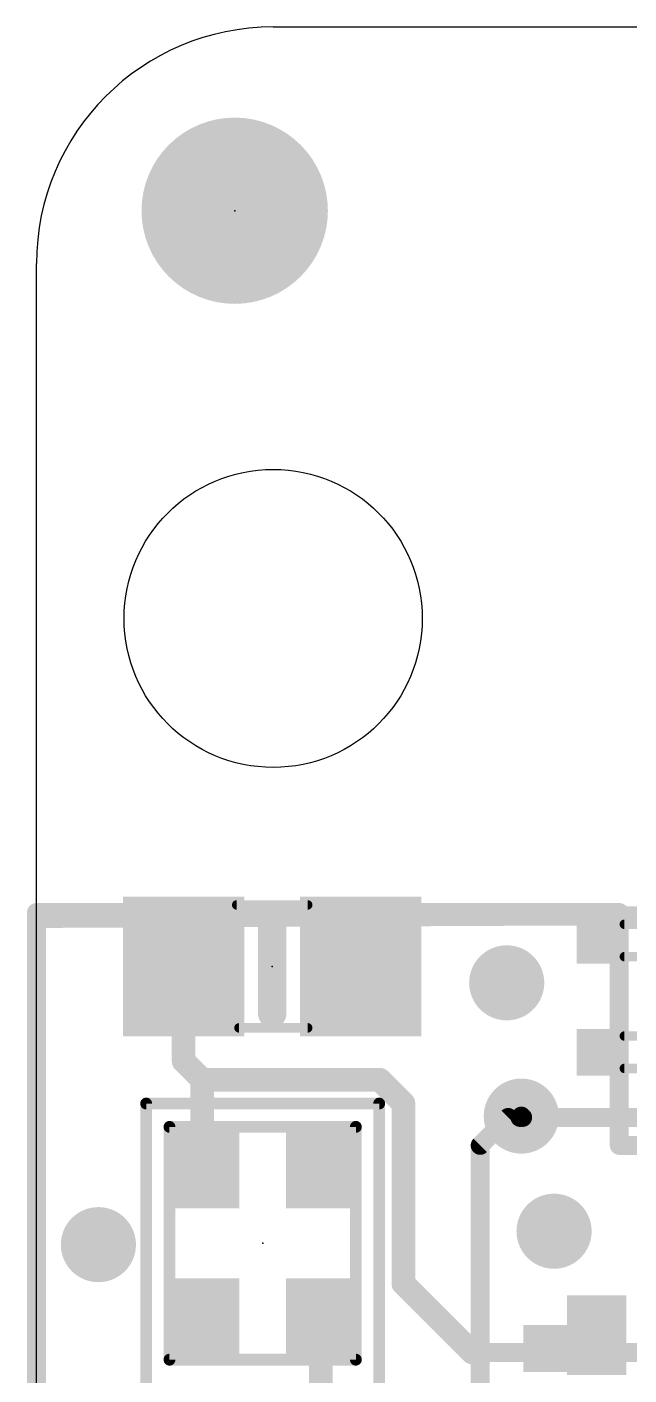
# Model space of a CAD drawing. Extents: x -0.1 to 28.1, y -0.3 to 29.2.
# Drawn here: x -0.1 to 6.36, y 14.74 to 29.21 of the extents above; entities that cross this region are included whole.
import ezdxf

# ---------------------------------------------------------------- set-up
doc = ezdxf.new("R2010")
doc.units = 0
for name, color, linetype in [('1', 12, 'CONTINUOUS'), ('16', 132, 'CONTINUOUS'), ('18', 110, 'CONTINUOUS'), ('20', 53, 'CONTINUOUS'), ('21', 40, 'CONTINUOUS'), ('22', 6, 'CONTINUOUS'), ('23', 53, 'CONTINUOUS'), ('39', 12, 'CONTINUOUS'), ('41', 12, 'CONTINUOUS'), ('51', 253, 'CONTINUOUS')]:
    doc.layers.add(name, color=color, linetype=linetype)

# ---------------------------------------------------------------- blocks, each defined once
blk = doc.blocks.new('RECT')
blk.add_solid([(-0.5, -0.5), (0.5, -0.5), (-0.5, 0.5), (0.5, 0.5)])
blk = doc.blocks.new('PIE')
at = {"const_width": 0.5}
blk.add_lwpolyline([(0, -0.25, 1), (0, 0.25, 1), (0, -0.25)], format="xyb", dxfattribs=at)
blk = doc.blocks.new('ROUNDV')
at = {"const_width": 0.5}
blk.add_lwpolyline([(0, -0.25, 1), (0, 0.25, 1), (0, -0.25)], format="xyb", dxfattribs=at)

msp = doc.modelspace()

# ---------------------------------------------------------------- linework, layer by layer
at = {"layer": '1'}
for points, const_width in [([(0, -0.028), (0, 19.702)], 0.2032), ([(0, 19.702), (6.253, 19.702)], 0.2032), ([(6.253, 19.702), (6.253, 17.202)], 0.2032), ([(1.5794, 18.1056), (1.5794, 19.1236)], 0.254), ([(1.778, 17.907), (1.5794, 18.1056)], 0.254), ([(3.683, 17.907), (1.778, 17.907)], 0.254), ([(1.778, 17.0002), (1.778, 17.907)], 0.254), ([(3.937, 17.653), (3.683, 17.907)], 0.254), ([(3.937, 15.718), (3.937, 17.653)], 0.254), ([(5.2166, 17.502), (5.2022, 17.5164)], 0.2032), ([(7.953, 17.502), (5.2166, 17.502)], 0.2032), ([(6.253, 17.202), (10.253, 17.202)], 0.2032), ([(1.8022, 16.976), (1.778, 17.0002)], 0.254), ([(4.6772, 14.9778), (3.937, 15.718)], 0.254), ([(3.0522, 15.326), (3.0522, 13.7884)], 0.254), ([(10.422, 14.9778), (4.6772, 14.9778)], 0.2032)]:
    msp.add_lwpolyline(points, dxfattribs=dict(at, const_width=const_width))
for points, const_width in [([(0.0508, 19.702, 1), (-0.0508, 19.702)], 0.1016), ([(0, 19.7528, 1), (0, 19.6512)], 0.1016), ([(6.3038, 19.702, 1), (6.2022, 19.702)], 0.1016), ([(6.253, 19.6512, 1), (6.253, 19.7528)], 0.1016), ([(1.6429, 19.1236, 1), (1.5159, 19.1236)], 0.127), ([(1.6243, 18.1505, 1), (1.5345, 18.0607)], 0.127), ([(1.5159, 18.1056, 1), (1.6429, 18.1056)], 0.127), ([(1.778, 17.9705, 1), (1.778, 17.8435)], 0.127), ([(1.8415, 17.907, 1), (1.7145, 17.907)], 0.127), ([(1.7331, 17.8621, 1), (1.8229, 17.9519)], 0.127), ([(3.7279, 17.9519, 1), (3.6381, 17.8621)], 0.127), ([(3.683, 17.8435, 1), (3.683, 17.9705)], 0.127), ([(4.0005, 17.653, 1), (3.8735, 17.653)], 0.127), ([(3.8921, 17.6081, 1), (3.9819, 17.6979)], 0.127), ([(5.2381, 17.5523, 1), (5.1663, 17.4805)], 0.1016), ([(5.2166, 17.5528, 1), (5.2166, 17.4512)], 0.1016), ([(5.1807, 17.4661, 1), (5.2525, 17.5379)], 0.1016), ([(6.253, 17.2528, 1), (6.253, 17.1512)], 0.1016), ([(6.2022, 17.202, 1), (6.3038, 17.202)], 0.1016), ([(1.8229, 17.0451, 1), (1.7331, 16.9553)], 0.127), ([(1.7573, 16.9311, 1), (1.8471, 17.0209)], 0.127), ([(1.7145, 17.0002, 1), (1.8415, 17.0002)], 0.127), ([(3.9819, 15.7629, 1), (3.8921, 15.6731)], 0.127), ([(3.8735, 15.718, 1), (4.0005, 15.718)], 0.127), ([(3.1157, 15.326, 1), (2.9887, 15.326)], 0.127), ([(4.6323, 14.9329, 1), (4.7221, 15.0227)], 0.127), ([(4.6772, 15.0286, 1), (4.6772, 14.927)], 0.1016)]:
    msp.add_lwpolyline(points, format="xyb", dxfattribs=dict(at, const_width=const_width))
at = {"layer": '16', "const_width": 0.2032}
for points in [[(0, 19.638), (28.015, 19.765)], [(0, -0.155), (0, 19.638)], [(4.761, 17.202), (5.061, 17.502)], [(5.061, 17.502), (5.1878, 17.502)], [(5.1878, 17.502), (5.2022, 17.5164)], [(4.761, 13.237), (4.761, 17.202)]]:
    msp.add_lwpolyline(points, dxfattribs=at)
at = {"layer": '16', "const_width": 0.1016}
for points in [[(-0.0002, 19.6888, 1), (0.0002, 19.5872)], [(0.0508, 19.638, 1), (-0.0508, 19.638)], [(5.061, 17.5528, 1), (5.061, 17.4512)], [(5.0969, 17.4661, 1), (5.0251, 17.5379)], [(5.1519, 17.5379, 1), (5.2237, 17.4661)], [(5.2381, 17.4805, 1), (5.1663, 17.5523)], [(5.1878, 17.4512, 1), (5.1878, 17.5528)], [(4.8118, 17.202, 1), (4.7102, 17.202)], [(4.7251, 17.2379, 1), (4.7969, 17.1661)]]:
    msp.add_lwpolyline(points, format="xyb", dxfattribs=at)
at = {"layer": '20'}
for p, q in [((2.54, 29.21), (25.4, 29.21)), ((0, 2.54), (0, 26.67))]:
    msp.add_line(p, q, dxfattribs=at)
msp.add_circle((2.54, 22.86), 1.6, dxfattribs=at)
msp.add_arc((2.54, 26.67), 2.54, 90, 180, dxfattribs=at)
at = {"layer": '21'}
for points, const_width in [([(2.5294, 19.6316), (2.5294, 18.6156)], 0.3048), ([(1.1772, 14.651), (1.1772, 17.651)], 0.127), ([(1.1772, 17.651), (3.6772, 17.651)], 0.127), ([(3.6772, 17.651), (3.6772, 14.651)], 0.127)]:
    msp.add_lwpolyline(points, dxfattribs=dict(at, const_width=const_width))
for points, const_width in [([(2.6056, 19.6316, 1), (2.4532, 19.6316)], 0.1524), ([(2.4532, 18.6156, 1), (2.6056, 18.6156)], 0.1524), ([(1.1772, 17.6827, 1), (1.1772, 17.6193)], 0.0635), ([(1.2089, 17.651, 1), (1.1455, 17.651)], 0.0635), ([(3.709, 17.651, 1), (3.6454, 17.651)], 0.0635), ([(3.6772, 17.6193, 1), (3.6772, 17.6827)], 0.0635)]:
    msp.add_lwpolyline(points, format="xyb", dxfattribs=dict(at, const_width=const_width))
at = {"layer": '23'}
for p in [(2.127, 27.237), (2.5294, 19.1236), (2.4272, 16.151)]:
    msp.add_point(p, dxfattribs=at)
at = {"layer": '39'}
for points, const_width in [([(2.127, 27.987, 0.4142), (1.377, 27.237)], 0.5), ([(2.877, 27.237, 0.4142), (2.127, 27.987)], 0.5), ([(2.127, 28.112, 1), (2.127, 27.862)], 0.25), ([(2.127, 27.862, 1), (2.127, 28.112)], 0.25), ([(1.377, 27.237, 0.4142), (2.127, 26.487)], 0.5), ([(1.502, 27.237, 1), (1.252, 27.237)], 0.25), ([(1.252, 27.237, 1), (1.502, 27.237)], 0.25), ([(2.127, 26.487, 0.4142), (2.877, 27.237)], 0.5), ([(3.002, 27.237, 1), (2.752, 27.237)], 0.25), ([(2.752, 27.237, 1), (3.002, 27.237)], 0.25), ([(2.127, 26.612, 1), (2.127, 26.362)], 0.25), ([(2.127, 26.362, 1), (2.127, 26.612)], 0.25)]:
    msp.add_lwpolyline(points, format="xyb", dxfattribs=dict(at, const_width=const_width))
at = {"layer": '41'}
for points, const_width in [([(2.127, 27.987, 0.4142), (1.377, 27.237)], 0.5), ([(2.877, 27.237, 0.4142), (2.127, 27.987)], 0.5), ([(2.127, 28.112, 1), (2.127, 27.862)], 0.25), ([(2.127, 27.862, 1), (2.127, 28.112)], 0.25), ([(1.377, 27.237, 0.4142), (2.127, 26.487)], 0.5), ([(1.502, 27.237, 1), (1.252, 27.237)], 0.25), ([(1.252, 27.237, 1), (1.502, 27.237)], 0.25), ([(2.127, 26.487, 0.4142), (2.877, 27.237)], 0.5), ([(3.002, 27.237, 1), (2.752, 27.237)], 0.25), ([(2.752, 27.237, 1), (3.002, 27.237)], 0.25), ([(2.127, 26.612, 1), (2.127, 26.362)], 0.25), ([(2.127, 26.362, 1), (2.127, 26.612)], 0.25)]:
    msp.add_lwpolyline(points, format="xyb", dxfattribs=dict(at, const_width=const_width))
at = {"layer": '51'}
for points, const_width in [([(2.1484, 19.7836), (2.9104, 19.7836)], 0.1016), ([(6.308, 19.576), (6.798, 19.576)], 0.1016), ([(6.798, 19.228), (6.308, 19.228)], 0.1016), ([(2.1734, 18.4636), (2.9104, 18.4636)], 0.1016), ([(6.308, 18.376), (6.798, 18.376)], 0.1016), ([(6.798, 18.028), (6.308, 18.028)], 0.1016), ([(1.4272, 14.901), (1.4272, 17.401)], 0.127), ([(1.4272, 17.401), (3.4272, 17.401)], 0.127), ([(3.4272, 17.401), (3.4272, 14.901)], 0.127), ([(3.4272, 14.901), (1.4272, 14.901)], 0.127)]:
    msp.add_lwpolyline(points, dxfattribs=dict(at, const_width=const_width))
for points, const_width in [([(2.1484, 19.809, 1), (2.1484, 19.7582)], 0.0508), ([(2.9104, 19.7582, 1), (2.9104, 19.809)], 0.0508), ([(6.308, 19.6014, 1), (6.308, 19.5506)], 0.0508), ([(6.308, 19.2534, 1), (6.308, 19.2026)], 0.0508), ([(2.1734, 18.489, 1), (2.1734, 18.4382)], 0.0508), ([(2.9104, 18.4382, 1), (2.9104, 18.489)], 0.0508), ([(6.308, 18.4014, 1), (6.308, 18.3506)], 0.0508), ([(6.308, 18.0534, 1), (6.308, 18.0026)], 0.0508), ([(1.4272, 17.4327, 1), (1.4272, 17.3693)], 0.0635), ([(1.4589, 17.401, 1), (1.3955, 17.401)], 0.0635), ([(3.459, 17.401, 1), (3.3954, 17.401)], 0.0635), ([(3.4272, 17.3693, 1), (3.4272, 17.4327)], 0.0635), ([(1.4272, 14.9328, 1), (1.4272, 14.8693)], 0.0635), ([(1.3955, 14.901, 1), (1.4589, 14.901)], 0.0635), ([(3.3954, 14.901, 1), (3.459, 14.901)], 0.0635), ([(3.4272, 14.8693, 1), (3.4272, 14.9328)], 0.0635)]:
    msp.add_lwpolyline(points, format="xyb", dxfattribs=dict(at, const_width=const_width))

# ---------------------------------------------------------------- block references
at = {"layer": '1'}
msp.add_blockref('PIE', (2.127, 27.237), dxfattribs=at)
for p, xscale, yscale in [((1.5794, 19.1236), 1.3, 1.5), ((3.4794, 19.1236), 1.3, 1.5), ((6.045, 19.402), 0.5, 0.5), ((6.045, 18.202), 0.5, 0.5)]:
    msp.add_blockref('RECT', p, dxfattribs=dict(at, xscale=xscale, yscale=yscale))
at = {"layer": '1', "xscale": 0.9, "yscale": 0.75, "rotation": 270}
for p in [(1.8022, 16.976), (3.0522, 16.976), (1.8022, 15.326), (3.0522, 15.326)]:
    msp.add_blockref('RECT', p, dxfattribs=at)
at = {"layer": '18', "xscale": 0.8064, "yscale": 0.8064}
for p in [(5.0456, 18.9472), (5.0456, 18.9472), (5.2022, 17.5164), (5.2022, 17.5164), (5.5536, 16.2802), (5.5536, 16.2802), (0.6646, 16.1362), (0.6646, 16.1362)]:
    msp.add_blockref('ROUNDV', p, dxfattribs=at)
at = {"layer": '22', "rotation": 180}
for p, xscale, yscale in [((6.012, 15.5828), 0.6371, 0.0167), ((6.012, 15.566), 0.6371, 0.0168), ((6.012, 15.5492), 0.6371, 0.0168), ((6.012, 15.5325), 0.6371, 0.0167), ((6.012, 15.5157), 0.6371, 0.0168), ((6.012, 15.4989), 0.6371, 0.0168), ((6.012, 15.4822), 0.6371, 0.0167), ((6.012, 15.4654), 0.6371, 0.0168), ((6.012, 15.4486), 0.6371, 0.0168), ((6.012, 15.4319), 0.6371, 0.0167), ((6.012, 15.4151), 0.6371, 0.0168), ((6.012, 15.3983), 0.6371, 0.0168), ((6.012, 15.3816), 0.6371, 0.0167), ((6.012, 15.3648), 0.6371, 0.0168), ((6.012, 15.3481), 0.6371, 0.0167), ((5.7773, 15.2642), 1.1065, 0.0168), ((5.7773, 15.2475), 1.1065, 0.0167), ((5.7773, 15.2307), 1.1065, 0.0168), ((5.7773, 15.2139), 1.1065, 0.0168), ((5.7773, 15.1972), 1.1065, 0.0167), ((6.012, 15.3313), 0.6371, 0.0168), ((6.012, 15.3145), 0.6371, 0.0168), ((6.012, 15.2978), 0.6371, 0.0167), ((6.012, 15.281), 0.6371, 0.0168), ((5.7773, 15.1804), 1.1065, 0.0168), ((5.7773, 15.1637), 1.1065, 0.0167), ((5.7773, 15.1469), 1.1065, 0.0168), ((5.7773, 15.1301), 1.1065, 0.0168), ((5.7773, 15.1134), 1.1065, 0.0167), ((5.7773, 15.0966), 1.1065, 0.0168), ((5.7773, 15.0798), 1.1065, 0.0168), ((5.7773, 15.0631), 1.1065, 0.0167), ((5.7773, 15.0463), 1.1065, 0.0168), ((5.7773, 15.0295), 1.1065, 0.0168), ((5.7773, 15.0128), 1.1065, 0.0167), ((5.7773, 14.996), 1.1065, 0.0168), ((5.7773, 14.9792), 1.1065, 0.0168), ((5.7773, 14.9625), 1.1065, 0.0167), ((5.7773, 14.9457), 1.1065, 0.0168), ((5.7773, 14.929), 1.1065, 0.0167), ((5.7773, 14.9122), 1.1065, 0.0168), ((5.7773, 14.8954), 1.1065, 0.0168), ((5.7773, 14.8787), 1.1065, 0.0167), ((5.7773, 14.8619), 1.1065, 0.0168), ((5.7773, 14.8451), 1.1065, 0.0168), ((5.7773, 14.8284), 1.1065, 0.0167), ((5.7773, 14.8116), 1.1065, 0.0168), ((5.7773, 14.7948), 1.1065, 0.0168), ((5.7773, 14.7781), 1.1065, 0.0167), ((6.012, 14.7613), 0.6371, 0.0168), ((6.012, 14.7446), 0.6371, 0.0167)]:
    msp.add_blockref('RECT', p, dxfattribs=dict(at, xscale=xscale, yscale=yscale))
at = {"layer": '51'}
for p, xscale, yscale in [((1.8123, 19.1248), 0.7501, 1.4501), ((3.2601, 19.1248), 0.7501, 1.4501), ((6.176, 19.402), 0.246, 0.5), ((6.176, 18.202), 0.246, 0.5)]:
    msp.add_blockref('RECT', p, dxfattribs=dict(at, xscale=xscale, yscale=yscale))

doc.saveas('drawing.dxf')
